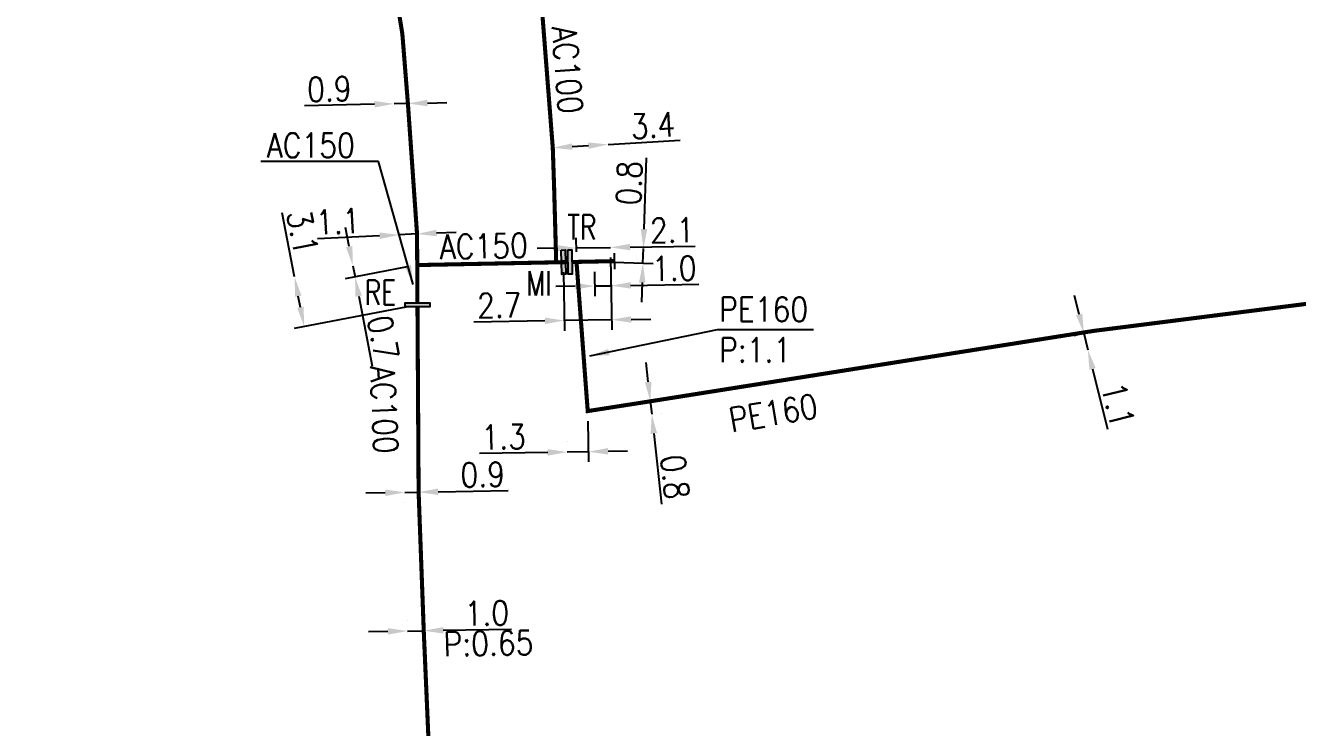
# Model space of a CAD drawing. Header units: millimetres. Extents: x 101000 to 102000, y 121011 to 122007.
# Drawn here: x 101331.6 to 101409.7, y 121468.9 to 121512 of the extents above; entities that cross this region are included whole.
import ezdxf
from ezdxf.enums import TextEntityAlignment as Align

# ---------------------------------------------------------------- set-up
doc = ezdxf.new("R2010")
doc.units = ezdxf.units.MM
doc.header["$PDMODE"] = 34
doc.linetypes.add('L_25_AP', pattern=[2000, 1000, 1000])
doc.linetypes.add('L_25_PE', pattern=[2000, 1000, 1000])
doc.layers.get('0').update_dxf_attribs({"linetype": 'CONTINUOUS'})
doc.layers.get('Defpoints').update_dxf_attribs({"linetype": 'CONTINUOUS'})
doc.layers.add('L_150', color=1, linetype='CONTINUOUS')
doc.layers.add('L_340', color=7, linetype='CONTINUOUS')
doc.styles.add('G_ROMANS', font='ROMANS.SHX', dxfattribs={"width": 0.75})
doc.styles.get("Standard").update_dxf_attribs({"font": 'romans.shx', "width": 0.85})
doc.dimstyles.get("Standard").update_dxf_attribs({"dimtxt": 1.5, "dimasz": 1.2, "dimexe": 0.625, "dimexo": 0.625, "dimgap": 0.25, "dimtad": 1, "dimdec": 1, "dimzin": 0, "dimdsep": 46, "dimtxsty": 'Standard', "dimcen": -0.5, "dimadec": 0, "dimazin": 0, "dimtfac": 1, "dimtdec": 1, "dimtmove": 0, "dimatfit": 3, "dimfxl": 0, "dimtolj": 1, "dimtzin": 0, "dimarcsym": 0})

# ---------------------------------------------------------------- blocks, each defined once
blk = doc.blocks.new('*D137')
at = {"layer": 'Defpoints', "color": 0, "linetype": 'Continuous', "transparency": 16777216}
for p in [(101354.218, 121507.216), (101354.218, 121507.216), (101355.068, 121507.235)]:
    blk.add_point(p, dxfattribs=at)
at = {"layer": 'L_150', "color": 0, "linetype": 'Continuous', "lineweight": -2, "transparency": 16777216}
for p, q in [((101356.267, 121507.262), (101357.467, 121507.29)), ((101353.018, 121507.188), (101348.709, 121507.089)), ((101355.068, 121507.235), (101354.218, 121507.216))]:
    blk.add_line(p, q, dxfattribs=at)
at = {"layer": 'L_150', "color": 0, "linetype": 'Continuous', "transparency": 16777216}
for points in [[(101353.014, 121507.388), (101353.023, 121506.988), (101354.218, 121507.216)], [(101356.263, 121507.462), (101356.272, 121507.063), (101355.068, 121507.235)]]:
    blk.add_solid(points, dxfattribs=at)
at = {"layer": 'L_150', "color": 0, "linetype": 'Continuous', "transparency": 16777216, "insert": (101350.241, 121508.125), "char_height": 1.5, "attachment_point": 5, "rotation": 1.31293}
blk.add_mtext('\\A1;0.9', dxfattribs=at)
blk = doc.blocks.new('*D140')
at = {"layer": 'Defpoints', "color": 0, "linetype": 'Continuous', "transparency": 16777216}
for p in [(101363.966, 121504.511), (101367.36, 121504.717), (101367.36, 121504.717)]:
    blk.add_point(p, dxfattribs=at)
at = {"layer": 'L_150', "color": 0, "linetype": 'Continuous', "lineweight": -2, "transparency": 16777216}
for p, q in [((101367.36, 121504.717), (101371.784, 121504.987)), ((101365.164, 121504.584), (101366.162, 121504.645))]:
    blk.add_line(p, q, dxfattribs=at)
at = {"layer": 'L_150', "color": 0, "linetype": 'Continuous', "transparency": 16777216}
for points in [[(101365.152, 121504.784), (101365.176, 121504.384), (101363.966, 121504.511)], [(101366.15, 121504.844), (101366.174, 121504.445), (101367.36, 121504.717)]]:
    blk.add_solid(points, dxfattribs=at)
at = {"layer": 'L_150', "color": 0, "linetype": 'Continuous', "transparency": 16777216, "insert": (101370.11, 121505.887), "char_height": 1.5, "attachment_point": 5, "rotation": 3.48045}
blk.add_mtext('\\A1;3.4', dxfattribs=at)
blk = doc.blocks.new('*D141')
at = {"layer": 'Defpoints', "color": 0, "linetype": 'Continuous', "transparency": 16777216}
for p in [(101369.53, 121498.32), (101369.53, 121498.32), (101366.523, 121497.519)]:
    blk.add_point(p, dxfattribs=at)
at = {"layer": 'L_340', "color": 0, "linetype": 'Continuous', "lineweight": -2, "transparency": 16777216}
for p, q in [((101369.569, 121499.519), (101369.714, 121503.888)), ((101368.905, 121498.341), (101368.905, 121498.341)), ((101369.5, 121497.42), (101369.53, 121498.32)), ((101367.148, 121497.499), (101370.124, 121497.4)), ((101369.46, 121496.221), (101369.42, 121495.022))]:
    blk.add_line(p, q, dxfattribs=at)
at = {"layer": 'L_340', "color": 0, "linetype": 'Continuous', "transparency": 16777216}
for points in [[(101369.369, 121499.526), (101369.769, 121499.513), (101369.53, 121498.32)], [(101369.26, 121496.228), (101369.66, 121496.214), (101369.5, 121497.42)]]:
    blk.add_solid(points, dxfattribs=at)
at = {"layer": 'L_340', "color": 0, "linetype": 'Continuous', "transparency": 16777216, "insert": (101368.662, 121502.337), "char_height": 1.5, "attachment_point": 5, "rotation": 88.09859}
blk.add_mtext('\\A1;0.8', dxfattribs=at)
blk = doc.blocks.new('*D142')
at = {"layer": 'Defpoints', "color": 0, "linetype": 'Continuous', "transparency": 16777216}
for p in [(101367.509, 121498.387), (101366.523, 121497.519), (101367.547, 121496.035)]:
    blk.add_point(p, dxfattribs=at)
at = {"layer": 'L_340', "color": 0, "linetype": 'Continuous', "lineweight": -2, "transparency": 16777216}
for p, q in [((101367.519, 121497.762), (101367.557, 121495.41)), ((101366.533, 121496.894), (101366.557, 121495.394)), ((101365.347, 121495.999), (101364.147, 121495.98)), ((101366.547, 121496.018), (101367.547, 121496.035)), ((101368.747, 121496.054), (101372.936, 121496.122))]:
    blk.add_line(p, q, dxfattribs=at)
at = {"layer": 'L_340', "color": 0, "linetype": 'Continuous', "transparency": 16777216}
for points in [[(101365.344, 121496.199), (101365.35, 121495.799), (101366.547, 121496.018)], [(101368.744, 121496.254), (101368.75, 121495.854), (101367.547, 121496.035)]]:
    blk.add_solid(points, dxfattribs=at)
at = {"layer": 'L_340', "color": 0, "linetype": 'Continuous', "transparency": 16777216, "insert": (101371.425, 121497.097), "char_height": 1.5, "attachment_point": 5, "rotation": 0.92457}
blk.add_mtext('\\A1;1.0', dxfattribs=at)
blk = doc.blocks.new('*D143')
at = {"layer": 'Defpoints', "color": 0, "linetype": 'Continuous', "transparency": 16777216}
for p in [(101367.509, 121498.387), (101367.509, 121498.387), (101365.423, 121497.497)]:
    blk.add_point(p, dxfattribs=at)
at = {"layer": 'L_340', "color": 0, "linetype": 'Continuous', "lineweight": -2, "transparency": 16777216}
for p, q in [((101365.413, 121498.122), (101365.399, 121498.978)), ((101364.209, 121498.334), (101363.01, 121498.314)), ((101365.409, 121498.353), (101367.509, 121498.387)), ((101368.709, 121498.406), (101372.715, 121498.471))]:
    blk.add_line(p, q, dxfattribs=at)
at = {"layer": 'L_340', "color": 0, "linetype": 'Continuous', "transparency": 16777216}
for points in [[(101364.206, 121498.534), (101364.213, 121498.134), (101365.409, 121498.353)], [(101368.706, 121498.606), (101368.712, 121498.206), (101367.509, 121498.387)]]:
    blk.add_solid(points, dxfattribs=at)
at = {"layer": 'L_340', "color": 0, "linetype": 'Continuous', "transparency": 16777216, "insert": (101371.296, 121499.448), "char_height": 1.5, "attachment_point": 5, "rotation": 0.92457}
blk.add_mtext('\\A1;2.1', dxfattribs=at)
blk = doc.blocks.new('*D144')
at = {"layer": 'Defpoints', "color": 0, "linetype": 'Continuous', "transparency": 16777216}
for p in [(101366.113, 121488.325), (101364.858, 121485.807), (101364.858, 121485.807)]:
    blk.add_point(p, dxfattribs=at)
at = {"layer": 'L_150', "color": 0, "linetype": 'Continuous', "lineweight": -2, "transparency": 16777216}
for p, q in [((101366.125, 121487.7), (101366.169, 121485.205)), ((101364.847, 121486.432), (101364.847, 121486.432)), ((101363.658, 121485.786), (101359.47, 121485.711)), ((101366.158, 121485.83), (101364.858, 121485.807)), ((101367.358, 121485.852), (101368.558, 121485.873))]:
    blk.add_line(p, q, dxfattribs=at)
at = {"layer": 'L_150', "color": 0, "linetype": 'Continuous', "transparency": 16777216}
for points in [[(101363.655, 121485.986), (101363.662, 121485.586), (101364.858, 121485.807)], [(101367.354, 121486.052), (101367.361, 121485.652), (101366.158, 121485.83)]]:
    blk.add_solid(points, dxfattribs=at)
at = {"layer": 'L_150', "color": 0, "linetype": 'Continuous', "transparency": 16777216, "insert": (101360.946, 121486.737), "char_height": 1.5, "attachment_point": 5, "rotation": 1.02241}
blk.add_mtext('\\A1;1.3', dxfattribs=at)
blk = doc.blocks.new('*D145')
at = {"layer": 'Defpoints', "color": 0, "linetype": 'Continuous', "transparency": 16777216}
for p in [(101367.509, 121498.387), (101364.623, 121497.481), (101367.581, 121493.939)]:
    blk.add_point(p, dxfattribs=at)
at = {"layer": 'L_340', "color": 0, "linetype": 'Continuous', "lineweight": -2, "transparency": 16777216}
for p, q in [((101367.519, 121497.762), (101367.591, 121493.314)), ((101364.633, 121496.856), (101364.691, 121493.267)), ((101363.481, 121493.873), (101359.11, 121493.802)), ((101367.581, 121493.939), (101364.681, 121493.892)), ((101368.781, 121493.958), (101369.98, 121493.977))]:
    blk.add_line(p, q, dxfattribs=at)
at = {"layer": 'L_340', "color": 0, "linetype": 'Continuous', "transparency": 16777216}
for points in [[(101363.478, 121494.072), (101363.485, 121493.673), (101364.681, 121493.892)], [(101368.777, 121494.158), (101368.784, 121493.758), (101367.581, 121493.939)]]:
    blk.add_solid(points, dxfattribs=at)
at = {"layer": 'L_340', "color": 0, "linetype": 'Continuous', "transparency": 16777216, "insert": (101360.68, 121494.827), "char_height": 1.5, "attachment_point": 5, "rotation": 0.92457}
blk.add_mtext('\\A1;2.7', dxfattribs=at)
blk = doc.blocks.new('*D146')
at = {"layer": 'Defpoints', "color": 0, "linetype": 'Continuous', "transparency": 16777216}
for p in [(101354.53, 121499.161), (101354.53, 121499.161), (101355.629, 121499.215)]:
    blk.add_point(p, dxfattribs=at)
at = {"layer": 'L_150', "color": 0, "linetype": 'Continuous', "lineweight": -2, "transparency": 16777216}
for p, q in [((101353.332, 121499.103), (101349.511, 121498.916)), ((101355.629, 121499.215), (101354.53, 121499.161)), ((101356.827, 121499.274), (101358.026, 121499.332)), ((101354.561, 121498.537), (101354.561, 121498.537)), ((101355.659, 121498.591), (101355.659, 121498.591))]:
    blk.add_line(p, q, dxfattribs=at)
at = {"layer": 'L_150', "color": 0, "linetype": 'Continuous', "transparency": 16777216}
for points in [[(101356.818, 121499.473), (101356.837, 121499.074), (101355.629, 121499.215)], [(101353.322, 121499.302), (101353.341, 121498.903), (101354.53, 121499.161)]]:
    blk.add_solid(points, dxfattribs=at)
at = {"layer": 'L_150', "color": 0, "linetype": 'Continuous', "transparency": 16777216, "insert": (101350.773, 121499.979), "char_height": 1.5, "attachment_point": 5, "rotation": 2.79849}
blk.add_mtext('\\A1;1.1', dxfattribs=at)
blk = doc.blocks.new('*D147')
at = {"layer": 'Defpoints', "color": 0, "linetype": 'Continuous', "transparency": 16777216}
for p in [(101351.687, 121497.256), (101351.687, 121497.256), (101355.641, 121497.302)]:
    blk.add_point(p, dxfattribs=at)
at = {"layer": 'L_150', "color": 0, "linetype": 'Continuous', "lineweight": -2, "transparency": 16777216}
for p, q in [((101351.461, 121498.434), (101351.235, 121499.613)), ((101355.027, 121497.184), (101351.205, 121496.451)), ((101351.687, 121497.256), (101351.819, 121496.568)), ((101352.045, 121495.39), (101352.869, 121491.097))]:
    blk.add_line(p, q, dxfattribs=at)
at = {"layer": 'L_150', "color": 0, "linetype": 'Continuous', "transparency": 16777216}
for points in [[(101351.657, 121498.472), (101351.265, 121498.397), (101351.687, 121497.256)], [(101352.242, 121495.428), (101351.849, 121495.352), (101351.819, 121496.568)]]:
    blk.add_solid(points, dxfattribs=at)
at = {"layer": 'L_150', "color": 0, "linetype": 'Continuous', "transparency": 16777216, "insert": (101353.552, 121492.843), "char_height": 1.5, "attachment_point": 5, "rotation": 280.86219}
blk.add_mtext('\\A1;0.7', dxfattribs=at)
blk = doc.blocks.new('*D148')
at = {"layer": 'Defpoints', "color": 0, "linetype": 'Continuous', "transparency": 16777216}
for p in [(101348.11, 121496.569), (101348.11, 121496.569), (101355.656, 121494.861)]:
    blk.add_point(p, dxfattribs=at)
at = {"layer": 'L_340', "color": 0, "linetype": 'Continuous', "lineweight": -2, "transparency": 16777216}
for p, q in [((101348.11, 121496.569), (101347.355, 121500.505)), ((101348.468, 121494.703), (101348.336, 121495.391)), ((101355.042, 121494.743), (101348.08, 121493.407))]:
    blk.add_line(p, q, dxfattribs=at)
at = {"layer": 'L_340', "color": 0, "linetype": 'Continuous', "transparency": 16777216}
for points in [[(101348.532, 121495.429), (101348.139, 121495.353), (101348.11, 121496.569)], [(101348.664, 121494.741), (101348.271, 121494.666), (101348.694, 121493.525)]]:
    blk.add_solid(points, dxfattribs=at)
at = {"layer": 'L_340', "color": 0, "linetype": 'Continuous', "transparency": 16777216, "insert": (101348.601, 121499.315), "char_height": 1.5, "attachment_point": 5, "rotation": 280.86219}
blk.add_mtext('\\A1;3.1', dxfattribs=at)
blk = doc.blocks.new('*D149')
at = {"layer": 'Defpoints', "color": 0, "linetype": 'Continuous', "transparency": 16777216}
for p in [(101354.876, 121483.326), (101354.876, 121483.326), (101355.726, 121483.343)]:
    blk.add_point(p, dxfattribs=at)
at = {"layer": 'L_150', "color": 0, "linetype": 'Continuous', "lineweight": -2, "transparency": 16777216}
for p, q in [((101353.677, 121483.303), (101352.477, 121483.279)), ((101354.876, 121483.326), (101355.726, 121483.343)), ((101356.926, 121483.366), (101361.236, 121483.45)), ((101354.888, 121482.701), (101354.888, 121482.701)), ((101355.738, 121482.718), (101355.738, 121482.718))]:
    blk.add_line(p, q, dxfattribs=at)
at = {"layer": 'L_150', "color": 0, "linetype": 'Continuous', "transparency": 16777216}
for points in [[(101353.673, 121483.503), (101353.68, 121483.103), (101354.876, 121483.326)], [(101356.922, 121483.566), (101356.93, 121483.166), (101355.726, 121483.343)]]:
    blk.add_solid(points, dxfattribs=at)
at = {"layer": 'L_150', "color": 0, "linetype": 'Continuous', "transparency": 16777216, "insert": (101359.661, 121484.419), "char_height": 1.5, "attachment_point": 5, "rotation": 1.11533}
blk.add_mtext('\\A1;0.9', dxfattribs=at)
blk = doc.blocks.new('*D150')
at = {"layer": 'Defpoints', "color": 0, "linetype": 'Continuous', "transparency": 16777216}
for p in [(101355.042, 121474.805), (101355.042, 121474.805), (101356.041, 121474.824)]:
    blk.add_point(p, dxfattribs=at)
at = {"layer": 'L_150', "color": 0, "linetype": 'Continuous', "lineweight": -2, "transparency": 16777216}
for p, q in [((101355.03, 121475.43), (101355.03, 121475.43)), ((101356.029, 121475.449), (101356.029, 121475.449)), ((101353.842, 121474.782), (101352.642, 121474.759)), ((101355.042, 121474.805), (101356.041, 121474.824)), ((101357.241, 121474.847), (101361.43, 121474.928))]:
    blk.add_line(p, q, dxfattribs=at)
at = {"layer": 'L_150', "color": 0, "linetype": 'Continuous', "transparency": 16777216}
for points in [[(101353.838, 121474.982), (101353.846, 121474.582), (101355.042, 121474.805)], [(101357.237, 121475.047), (101357.245, 121474.647), (101356.041, 121474.824)]]:
    blk.add_solid(points, dxfattribs=at)
at = {"layer": 'L_150', "color": 0, "linetype": 'Continuous', "transparency": 16777216, "insert": (101359.916, 121475.899), "char_height": 1.5, "attachment_point": 5, "rotation": 1.10276}
blk.add_mtext('\\A1;1.0', dxfattribs=at)
blk = doc.blocks.new('L_340_20')
at = {"linetype": 'Continuous'}
blk.add_hatch(color=0, dxfattribs=at).paths.add_polyline_path([(0.125, 0.75), (-0.125, 0.75), (-0.125, -0.75), (0.125, -0.75)])
at = {"color": 0, "linetype": 'Continuous'}
blk.add_lwpolyline([(-0.125, 0.75), (0.125, 0.75), (0.125, -0.75), (-0.125, -0.75)], close=True, dxfattribs=at)
at = {"color": 0, "linetype": 'Continuous', "width": 0.75}
for tag, height, flags, p in [('RE', 1.5, 8, (0, 3)), ('DEF_LEG', 1.2, 3, (0, -5)), ('DEF_COUP', 1.2, 3, (0, -7.5)), ('DEF_TYPE', 1.2, 3, (0, -10))]:
    blk.add_attdef(tag, text='', height=height, dxfattribs=dict(at, flags=flags)).set_placement(p, align=Align.MIDDLE)
blk = doc.blocks.new('L_340_16')
at = {"linetype": 'Continuous'}
blk.add_hatch(color=0, dxfattribs=at).paths.add_polyline_path([(0.125, 0.75), (-0.125, 0.75), (-0.125, -0.75), (0.125, -0.75)])
at = {"color": 0, "linetype": 'Continuous'}
blk.add_lwpolyline([(-0.125, 0.75), (0.125, 0.75), (0.125, -0.75), (-0.125, -0.75)], close=True, dxfattribs=at)
at = {"color": 0, "linetype": 'Continuous', "width": 0.75}
for tag, height, flags, p in [('MI', 1.5, 8, (0, 3)), ('DEF_LEG', 1.2, 3, (0, -5)), ('DEF_COUP', 1.2, 3, (0, -7.5)), ('DEF_TYPE', 1.2, 3, (0, -10))]:
    blk.add_attdef(tag, text='', height=height, dxfattribs=dict(at, flags=flags)).set_placement(p, align=Align.MIDDLE)
blk = doc.blocks.new('L_340_19')
at = {"linetype": 'Continuous'}
blk.add_hatch(color=0, dxfattribs=at).paths.add_polyline_path([(0.125, 0.75), (-0.125, 0.75), (-0.125, -0.75), (0.125, -0.75)])
at = {"color": 0, "linetype": 'Continuous'}
blk.add_lwpolyline([(-0.125, 0.75), (0.125, 0.75), (0.125, -0.75), (-0.125, -0.75)], close=True, dxfattribs=at)
at = {"color": 0, "linetype": 'Continuous', "width": 0.75}
for tag, height, flags, p in [('TR', 1.5, 8, (0, 3)), ('DEF_LEG', 1.2, 3, (0, -5)), ('DEF_COUP', 1.2, 3, (0, -7.5)), ('DEF_TYPE', 1.2, 3, (0, -10))]:
    blk.add_attdef(tag, text='', height=height, dxfattribs=dict(at, flags=flags)).set_placement(p, align=Align.MIDDLE)
blk = doc.blocks.new('L_340_07')
at = {"color": 0, "linetype": 'Continuous', "const_width": 0.25, "flags": 128}
blk.add_lwpolyline([(0, 0), (1.25, 0)], dxfattribs=at)
at = {"color": 0, "linetype": 'Continuous', "flags": 128}
blk.add_lwpolyline([(1.25, -0.5), (1.25, 0.5)], dxfattribs=at)
at = {"color": 0, "linetype": 'Continuous', "style": 'G_ROMANS', "width": 0.75, "flags": 3}
for tag, p in [('DEF_LEG', (0.723, -3.465)), ('DEF_COUP', (0.723, -5.965)), ('DEF_TYPE', (0.723, -8.465))]:
    blk.add_attdef(tag, text='', height=1.2, dxfattribs=at).set_placement(p, align=Align.MIDDLE)
blk = doc.blocks.new('*D468')
at = {"layer": 'Defpoints', "color": 0, "linetype": 'Continuous', "transparency": 16777216}
for p in [(101369.957, 121488.927), (101370.044, 121488.132), (101370.044, 121488.132)]:
    blk.add_point(p, dxfattribs=at)
at = {"layer": 'L_150', "color": 0, "linetype": 'Continuous', "lineweight": -2, "transparency": 16777216}
for p, q in [((101369.826, 121490.12), (101369.696, 121491.313)), ((101369.957, 121488.927), (101370.044, 121488.132)), ((101370.578, 121488.995), (101370.578, 121488.995)), ((101370.665, 121488.2), (101370.665, 121488.2)), ((101370.175, 121486.939), (101370.65, 121482.594))]:
    blk.add_line(p, q, dxfattribs=at)
at = {"layer": 'L_150', "color": 0, "linetype": 'Continuous', "transparency": 16777216}
for points in [[(101370.025, 121490.142), (101369.627, 121490.098), (101369.957, 121488.927)], [(101370.373, 121486.961), (101369.976, 121486.917), (101370.044, 121488.132)]]:
    blk.add_solid(points, dxfattribs=at)
at = {"layer": 'L_150', "color": 0, "linetype": 'Continuous', "transparency": 16777216, "insert": (101371.472, 121484.279), "char_height": 1.5, "attachment_point": 5, "rotation": 276.24966}
blk.add_mtext('\\A1;0.8', dxfattribs=at)
blk = doc.blocks.new('*D469')
at = {"layer": 'Defpoints', "color": 0, "linetype": 'Continuous', "transparency": 16777216}
for p in [(101397.197, 121493.257), (101396.831, 121492.086), (101396.831, 121492.086)]:
    blk.add_point(p, dxfattribs=at)
at = {"layer": 'L_150', "color": 0, "linetype": 'Continuous', "lineweight": -2, "transparency": 16777216}
for p, q in [((101396.297, 121494.272), (101396.011, 121495.437)), ((101396.59, 121493.108), (101395.975, 121492.957)), ((101396.582, 121493.106), (101396.831, 121492.086)), ((101397.117, 121490.92), (101398.026, 121487.205))]:
    blk.add_line(p, q, dxfattribs=at)
at = {"layer": 'L_150', "color": 0, "linetype": 'Continuous', "transparency": 16777216}
for points in [[(101396.491, 121494.319), (101396.102, 121494.224), (101396.582, 121493.106)], [(101397.311, 121490.968), (101396.922, 121490.873), (101396.831, 121492.086)]]:
    blk.add_solid(points, dxfattribs=at)
at = {"layer": 'L_150', "color": 0, "linetype": 'Continuous', "transparency": 16777216, "insert": (101398.685, 121488.718), "char_height": 1.5, "attachment_point": 5, "rotation": 283.75103}
blk.add_mtext('\\A1;1.1', dxfattribs=at)

msp = doc.modelspace()

# ---------------------------------------------------------------- linework, layer by layer
at = {"layer": 'L_150', "linetype": 'L_25_AP', "flags": 128}
msp.add_lwpolyline([(101355.655, 121494.986, 0.25, 0.25, 0), (101355.641, 121497.302, 0.25, 0.25, 0), (101355.629, 121499.215, 0.25, 0.25, 0), (101355.068, 121507.235, 0.25, 0.25, 0), (101354.728, 121511.501, 0.25, 0.25, 0), (101353.7, 121517.919, 0.25, 0.25, 0), (101351.624, 121530.884, 0.25, 0.25, 0), (101349.437, 121541.214, 0.25, 0.25, 0), (101348.934, 121542.934, 0.25, 0.25, 0), (101345.908, 121553.276, 0.25, 0.25, 0), (101344.403, 121557.907, 0.25, 0.25, 0), (101342.619, 121563.397, 0.25, 0.25, 0), (101339.81, 121571.412, 0.25, 0.25, 0), (101335.81, 121582.899, 0.25, 0.25, 0), (101334.025, 121588.037, 0.25, 0.25, 0), (101328.236, 121605.977, 0.25, 0.25, 0), (101317.825, 121637.619, 0.25, 0.25, 0), (101306.166, 121681.468, 0.25, 0.25, 0), (101301.425, 121697.496, 0.25, 0.25, 0), (101297.783, 121706.024, 0.25, 0.25, 0), (101295.839, 121709.674, 0.25, 0.25, 0), (101287.748, 121724.866, 0.25, 0.25, 0), (101279.965, 121739.483, 0.25, 0.25, 0), (101268.328, 121761.641, 0.25, 0.25, 0), (101261.841, 121773.418, 0.25, 0.25, 0), (101253.305, 121789.303, 0.25, 0.25, 0), (101252.96, 121789.944, 0.25, 0.25, -0.416226), (101253.012, 121790.114, 0.25, 0.25, 0), (101253.086, 121790.153, 0.25, 0.25, 0.412928), (101253.139, 121790.322, 0.25, 0.25, 0), (101252.046, 121792.414, 0.25, 0.25, 0), (101251.402, 121793.645, 0.25, 0.25, 0), (101250.975, 121794.461, 0.25, 0.25, 0), (101245.947, 121804.098, 0.25, 0.25, 0), (101240.463, 121813.264, 0.25, 0.25, 0), (101237.005, 121815.396, 0.25, 0.25, 0), (101231.368, 121814.914, 0.25, 0.25, 0), (101214.699, 121812.635, 0.25, 0.25, 0), (101214.699, 121812.635, 0.25, 0.25, 0), (101208.907, 121811.605, 0.25, 0.25, 0), (101172.709, 121803.946, 0.25, 0.25, 0), (101170.742, 121803.53, 0, 0, 0)], format="xyseb", dxfattribs=at)
at = {"layer": 'L_150', "linetype": 'L_25_AP', "const_width": 0.25, "flags": 128}
msp.add_lwpolyline([(101289.348, 121741.412), (101289.348, 121741.412), (101289.348, 121741.412), (101289.657, 121739.823, 0.07683), (101289.683, 121739.751), (101291.843, 121735.775), (101302.658, 121715.938), (101308.386, 121704.124), (101309.247, 121702.349), (101313.117, 121690.785), (101316.403, 121679.18), (101321.292, 121657.475), (101324.035, 121645.526), (101327.561, 121632.784), (101327.561, 121632.784), (101329.196, 121628.031), (101336.028, 121608.167), (101343.213, 121587.141), (101344.978, 121581.977), (101350.919, 121564.306), (101353.816, 121556.578), (101358.355, 121541.13), (101360.794, 121530.744), (101362.845, 121518.901), (101363.966, 121504.511), (101364.05, 121502.029), (101364.176, 121497.472)], format="xyb", dxfattribs=at)
for points in [[(101366.523, 121497.519), (101366.072, 121497.51), (101365.423, 121497.497), (101366.113, 121488.325), (101369.957, 121488.927), (101397.197, 121493.257), (101420.74, 121496.25), (101434.502, 121498.771), (101448.351, 121500.989), (101451.726, 121501.153), (101461.72, 121501.338), (101463.878, 121501.132), (101498.634, 121497.808), (101498.634, 121497.808), (101531.405, 121494.665), (101538.31, 121493.601), (101539.519, 121493.583)], [(101355.641, 121497.302), (101364.176, 121497.472), (101364.898, 121497.487)], [(101358.371, 121423.736), (101358.321, 121424.378), (101357.376, 121445.002), (101356.493, 121464.435), (101356.041, 121474.824), (101355.726, 121483.343), (101355.656, 121494.736)]]:
    msp.add_lwpolyline(points, dxfattribs=at)
at = {"layer": 'L_150', "linetype": 'L_25_PE', "const_width": 0.25, "flags": 128}
msp.add_lwpolyline([(101365.148, 121497.492), (101365.423, 121497.497)], dxfattribs=at)

# ---------------------------------------------------------------- block references
at = {"layer": 'L_340'}
ref = msp.add_blockref('L_340_19', (101365.023, 121497.489), dxfattribs=dict(at, rotation=1.145392846903016))
ref.add_attrib('TR', 'TR', dxfattribs={"layer": '0', "color": 0, "linetype": 'Continuous', "height": 1.5, "width": 0.75, "flags": 8}).set_placement((101365.754, 121499.632), align=Align.MIDDLE)
ref = msp.add_blockref('L_340_16', (101364.623, 121497.481), dxfattribs=dict(at, rotation=1.145392847200711))
ref.add_attrib('MI', 'MI', dxfattribs={"layer": '0', "color": 0, "linetype": 'Continuous', "height": 1.5, "width": 0.75, "flags": 8}).set_placement((101363.121, 121496.183), align=Align.MIDDLE)
at = {"layer": 'L_340', "rotation": 1.145392846746659}
msp.add_blockref('L_340_07', (101366.523, 121497.519), dxfattribs=at)
at = {"layer": 'L_340'}
ref = msp.add_blockref('L_340_20', (101355.656, 121494.861), dxfattribs=dict(at, rotation=90.3512142548244))
ref.add_attrib('RE', 'RE', dxfattribs={"layer": '0', "color": 0, "linetype": 'Continuous', "height": 1.5, "width": 0.75, "flags": 8}).set_placement((101353.38, 121495.614), align=Align.MIDDLE)

# ---------------------------------------------------------------- texts
at = {"layer": 'L_150', "linetype": 'Continuous', "width": 0.85}
for s, rotation, p in [('AC100', 274.45628, (101363.908, 121511.939)), ('AC150', 1.14539, (101357.038, 121497.663)), ('AC100', 272.56296, (101352.741, 121491.074)), ('P:0.65', 1.10276, (101357.275, 121473.246))]:
    msp.add_text(s, height=1.5, rotation=rotation, dxfattribs=at).set_placement(p)
msp.add_text('PE160', height=1.5, rotation=9.60094, dxfattribs=at).set_placement((101377.514, 121488.212), align=Align.MIDDLE)
at = {"layer": 'L_150', "linetype": 'Continuous', "char_height": 1.5}
for s, insert, attachment_point in [('AC150', (101351.812, 121503.915), 9), ('\\A1;PE160\\PP:1.1', (101374.185, 121495.331), 1)]:
    msp.add_mtext(s, dxfattribs=dict(at, insert=insert, attachment_point=attachment_point))

# ---------------------------------------------------------------- dimensions: what is measured, and where the dimension line sits
at = {"layer": 'L_150', "linetype": 'Continuous'}
for base, p1, p2, angle, picture, middle in [((101354.218, 121507.216), (101355.068, 121507.235), (101354.218, 121507.216), 1.31293, '*D137', (101350.264, 121507.125)), ((101367.36, 121504.717), (101363.966, 121504.511), (101367.36, 121504.717), 183.48045, '*D140', (101370.171, 121504.888)), ((101354.53, 121499.161), (101355.629, 121499.215), (101354.53, 121499.161), 2.79849, '*D146', (101350.822, 121498.98)), ((101351.687, 121497.256), (101355.641, 121497.302), (101351.687, 121497.256), 280.86219, '*D147', (101352.57, 121492.654)), ((101364.858, 121485.807), (101366.113, 121488.325), (101364.858, 121485.807), 1.02241, '*D144', (101360.964, 121485.738)), ((101354.876, 121483.326), (101355.726, 121483.343), (101354.876, 121483.326), 1.11533, '*D149', (101359.681, 121483.42)), ((101355.042, 121474.805), (101356.041, 121474.824), (101355.042, 121474.805), 1.10276, '*D150', (101359.935, 121474.899))]:
    dim = msp.add_linear_dim(base=base, p1=p1, p2=p2, angle=angle, dimstyle='Standard', dxfattribs=at)
    dim.commit()
    dim.dimension.update_dxf_attribs({"geometry": picture, "text_midpoint": middle, "dimtype": 160})
for base, p1, p2, angle, text, picture, middle in [((101396.831, 121492.086), (101397.197, 121493.257), (101396.831, 121492.086), 103.75103, '1.1', '*D469', (101397.714, 121488.48)), ((101370.044, 121488.132), (101369.957, 121488.927), (101370.044, 121488.132), 96.24966, '0.8', '*D468', (101370.478, 121484.17))]:
    dim = msp.add_linear_dim(base=base, p1=p1, p2=p2, angle=angle, text=text, dimstyle='Standard', dxfattribs=at)
    dim.commit()
    dim.dimension.update_dxf_attribs({"geometry": picture, "text_midpoint": middle, "dimtype": 160})
at = {"layer": 'L_340', "linetype": 'Continuous'}
for base, p1, p2, angle, text, picture, middle in [((101369.53, 121498.32), (101366.523, 121497.519), (101369.53, 121498.32), 268.09859, '0.8', '*D141', (101369.662, 121502.303)), ((101367.581, 121493.939), (101364.623, 121497.481), (101367.509, 121498.387), 180.92457, '2.7', '*D145', (101360.696, 121493.828))]:
    dim = msp.add_linear_dim(base=base, p1=p1, p2=p2, angle=angle, text=text, dimstyle='Standard', dxfattribs=at)
    dim.commit()
    dim.dimension.update_dxf_attribs({"geometry": picture, "text_midpoint": middle, "dimtype": 160})
for base, p1, p2, angle, picture, middle in [((101348.11, 121496.569), (101355.656, 121494.861), (101348.11, 121496.569), 280.86219, '*D148', (101347.619, 121499.126)), ((101367.509, 121498.387), (101365.423, 121497.497), (101367.509, 121498.387), 180.92457, '*D143', (101371.312, 121498.448)), ((101367.547, 121496.035), (101366.523, 121497.519), (101367.509, 121498.387), 180.92457, '*D142', (101371.441, 121496.097))]:
    dim = msp.add_linear_dim(base=base, p1=p1, p2=p2, angle=angle, dimstyle='Standard', dxfattribs=at)
    dim.commit()
    dim.dimension.update_dxf_attribs({"geometry": picture, "text_midpoint": middle, "dimtype": 160})

# ---------------------------------------------------------------- leaders
at = {"layer": 'L_150', "linetype": 'Continuous', "annotation_type": 0, "has_hookline": 1}
for points, hookline_direction, text_width in [([(101355.392, 121496.1), (101353.262, 121503.665), (101352.062, 121503.665)], 1, 5.768), ([(101366.239, 121491.713), (101374.09, 121493.341)], 0, 5.646)]:
    msp.add_leader(points, dimstyle='Standard', dxfattribs=dict(at, hookline_direction=hookline_direction, text_width=text_width))

doc.saveas('drawing.dxf')
